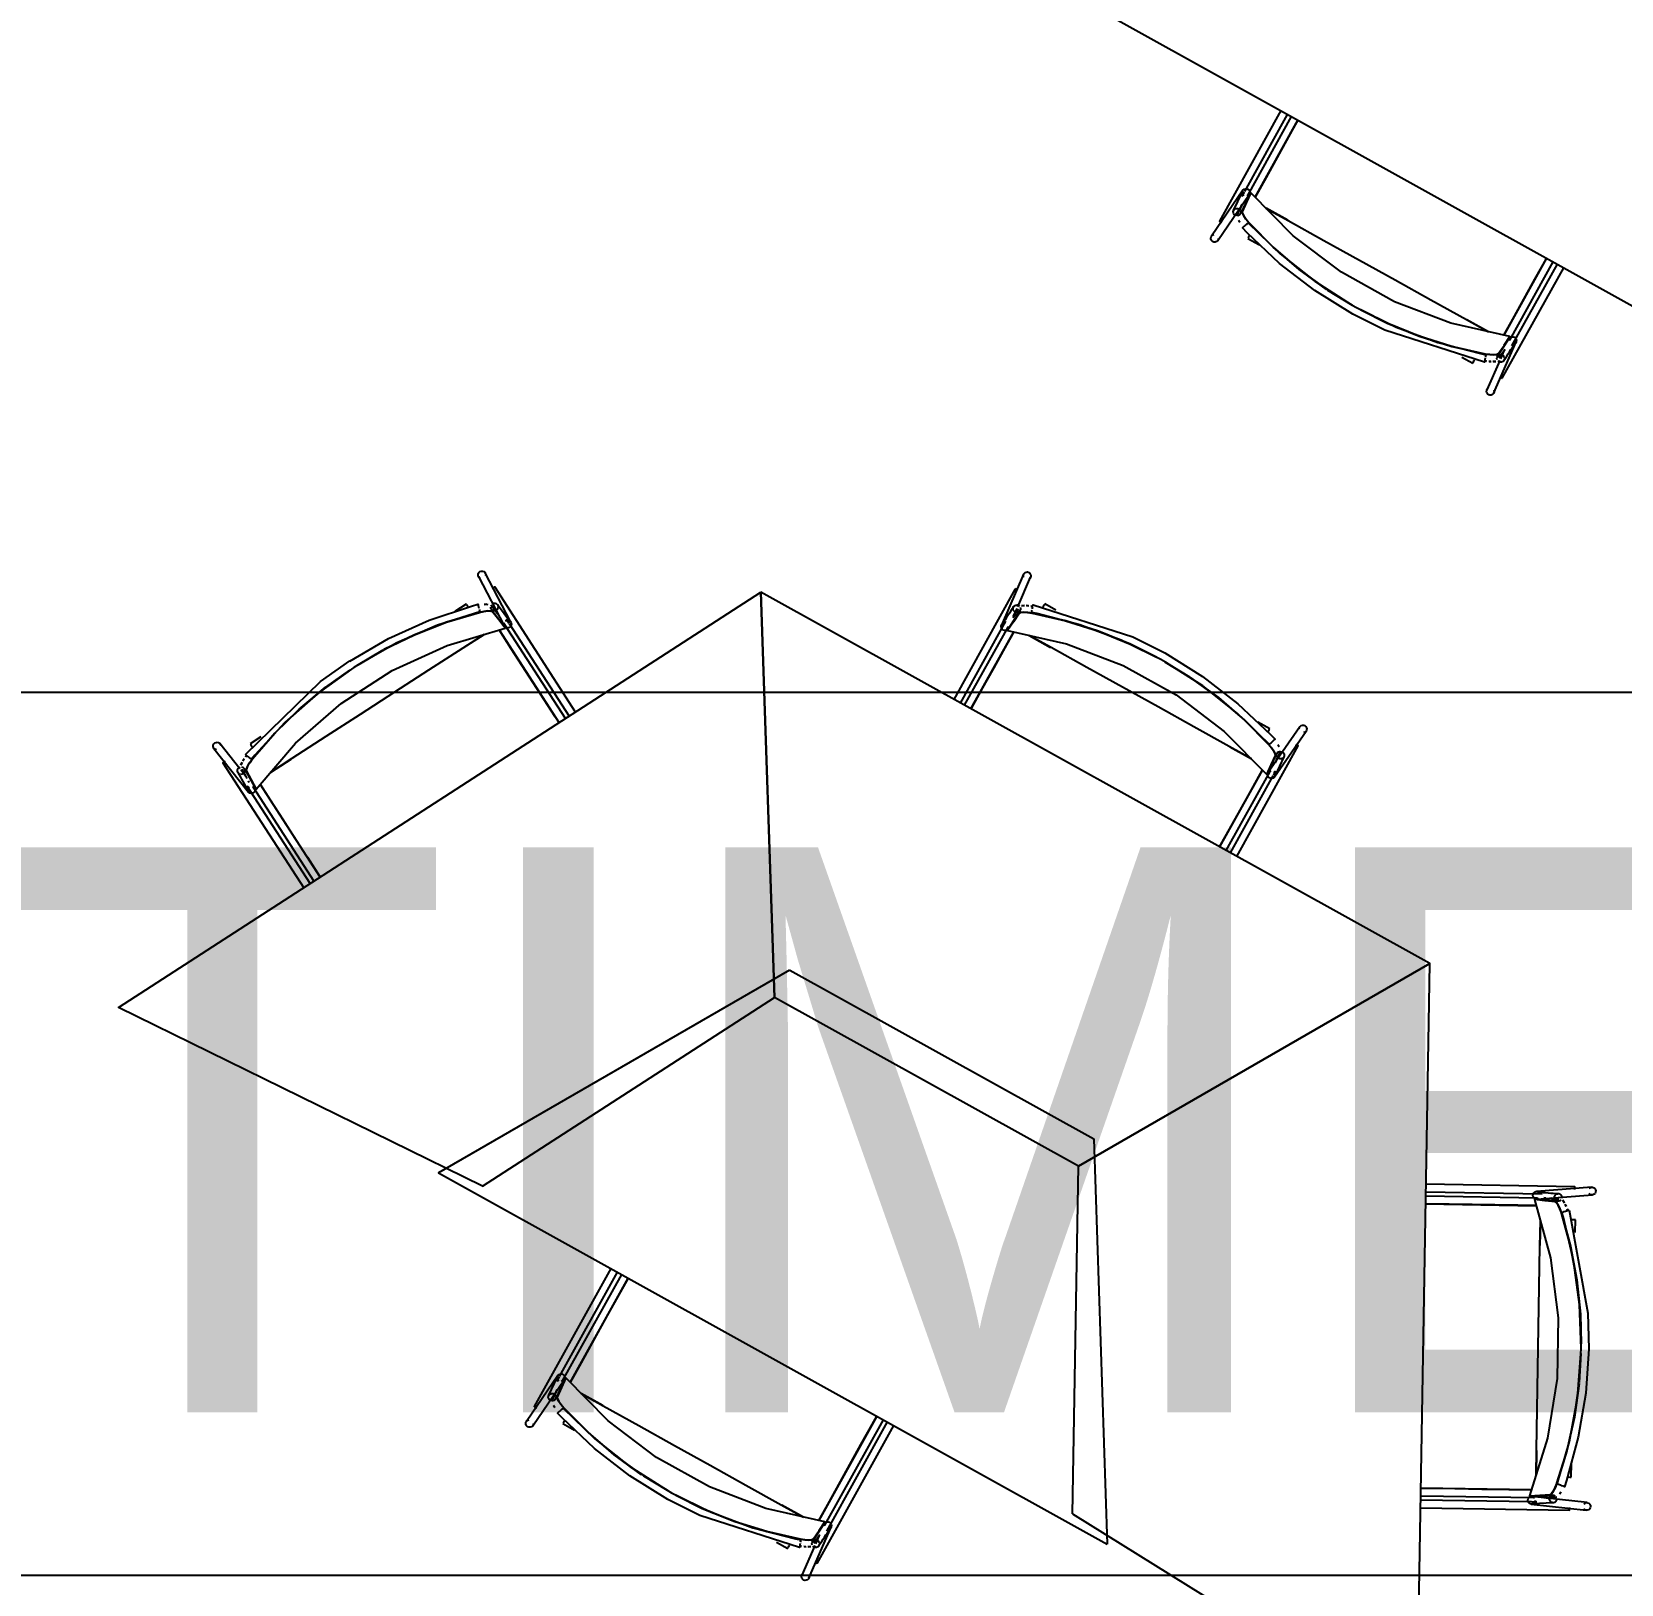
# Model space of a CAD drawing. Header units: metres. Extents: x 2.3 to 42.8, y 0.9 to 31.9.
# Drawn here: x 24.868 to 25.768, y 22.945 to 23.824 of the extents above; entities that cross this region are included whole.
import ezdxf

# ---------------------------------------------------------------- set-up
doc = ezdxf.new("R2010")
doc.units = ezdxf.units.M
for name, color, linetype in [('ARREDI', 9, 'Continuous'), ('PARETI_STRUTTURE', 7, 'Continuous'), ('PORTE_SCALE', 2, 'Continuous'), ('WAYFINDING_RIQUADRI', 7, 'Continuous'), ('WAYFINDING_TESTI', 7, 'Continuous')]:
    doc.layers.add(name, color=color, linetype=linetype)

msp = doc.modelspace()

# ---------------------------------------------------------------- linework, layer by layer
at = {"layer": 'ARREDI'}
for points in [[(25.66503, 23.95483), (25.4662, 23.84005), (25.84485, 23.6298)], [(25.58513, 23.77401), (25.58196, 23.7683), (25.57453, 23.75493), (25.56712, 23.74156), (25.56091, 23.7304)], [(25.70186, 23.64654), (25.70516, 23.65146), (25.67177, 23.65899), (25.63975, 23.67121), (25.60978, 23.68785), (25.58248, 23.70857), (25.55843, 23.73292), (25.556, 23.72753), (25.55359, 23.72213)], [(25.55466, 23.73126), (25.55409, 23.73176), (25.55373, 23.73241), (25.5536, 23.73315), (25.55376, 23.73389), (25.55398, 23.73432), (25.55399, 23.73433), (25.55413, 23.73452), (25.55472, 23.73498), (25.55542, 23.73522)], [(25.55543, 23.73522), (25.55618, 23.73521), (25.55687, 23.73493), (25.55744, 23.73443), (25.5578, 23.73378), (25.55793, 23.73304)], [(25.5564, 23.73124), (25.55843, 23.73292)], [(25.55843, 23.73292), (25.5564, 23.73124)], [(25.54958, 23.72019), (25.54901, 23.72067), (25.54864, 23.72131), (25.54853, 23.72204), (25.54853, 23.72211), (25.54867, 23.72276), (25.54872, 23.7229), (25.54904, 23.72338), (25.54963, 23.72384), (25.55033, 23.72408)], [(25.55033, 23.72407), (25.55108, 23.72406), (25.55179, 23.72378), (25.55236, 23.72331), (25.55272, 23.72266), (25.55285, 23.72193), (25.55271, 23.72122), (25.55265, 23.72109), (25.55233, 23.7206), (25.55175, 23.72014), (25.55104, 23.71991)], [(25.55062, 23.71964), (25.55303, 23.72506), (25.55362, 23.72637)], [(25.55736, 23.71599), (25.55572, 23.71795), (25.55443, 23.71981), (25.55368, 23.72128), (25.55357, 23.72215)], [(25.55359, 23.72213), (25.55371, 23.72125), (25.55447, 23.71975), (25.55579, 23.71787), (25.55736, 23.71599)], [(25.57936, 23.71732), (25.56716, 23.7241)], [(25.56716, 23.72408), (25.57969, 23.71712), (25.5998, 23.70595), (25.62, 23.69474), (25.6402, 23.68352), (25.66039, 23.67231), (25.6805, 23.66114), (25.69302, 23.65419)], [(25.54066, 23.71677), (25.54065, 23.71679), (25.54069, 23.71676), (25.54096, 23.71661), (25.5414, 23.71636)], [(25.5414, 23.71636), (25.54199, 23.71604)], [(25.55146, 23.71733), (25.5522, 23.71626)], [(25.55222, 23.71625), (25.55151, 23.71728)], [(25.55392, 23.71318), (25.55376, 23.71303), (25.55373, 23.71302), (25.55377, 23.71304), (25.55398, 23.71322), (25.55435, 23.71356), (25.55485, 23.714), (25.55541, 23.7145), (25.55595, 23.71499)], [(25.55595, 23.715), (25.55643, 23.71543), (25.55677, 23.71573), (25.55694, 23.71588)], [(25.60141, 23.67817), (25.58585, 23.68947), (25.57106, 23.70215), (25.55737, 23.71598)], [(25.55746, 23.71588), (25.57114, 23.70208), (25.5859, 23.68942), (25.60143, 23.67815)], [(25.53829, 23.70501), (25.53754, 23.70502), (25.53684, 23.7053), (25.53627, 23.7058), (25.53591, 23.70645), (25.53579, 23.70719), (25.53593, 23.70793), (25.53616, 23.70836), (25.53616, 23.70837), (25.53632, 23.70857), (25.5369, 23.70902), (25.53761, 23.70926)], [(25.54011, 23.70708), (25.53997, 23.70635), (25.53973, 23.70592), (25.53973, 23.7059), (25.53958, 23.70571), (25.539, 23.70525), (25.53829, 23.70501)], [(25.55784, 23.70899), (25.55748, 23.70834), (25.55716, 23.70777), (25.55693, 23.70734), (25.5568, 23.70712)], [(25.70171, 23.65223), (25.70677, 23.66134), (25.71304, 23.67265), (25.71932, 23.68394), (25.7256, 23.69526)], [(25.61588, 23.66932), (25.60193, 23.67783)], [(25.60196, 23.6778), (25.61588, 23.66933)], [(25.69135, 23.6416), (25.67236, 23.64591), (25.65377, 23.65175), (25.6357, 23.65908), (25.62078, 23.6666)], [(25.62079, 23.66659), (25.63567, 23.65911), (25.65369, 23.65177), (25.67225, 23.64594), (25.69121, 23.64162)], [(25.69303, 23.65419), (25.68084, 23.66097)], [(25.70515, 23.65145), (25.70485, 23.64919)], [(25.70498, 23.65058), (25.70552, 23.65109), (25.70621, 23.65137), (25.70696, 23.65141), (25.70769, 23.65119), (25.70828, 23.65075), (25.7087, 23.65012)], [(25.7087, 23.65012), (25.70886, 23.6494), (25.70878, 23.64865), (25.7087, 23.64843), (25.7087, 23.64841), (25.70845, 23.648), (25.7079, 23.64748), (25.70721, 23.64719), (25.70646, 23.64715)], [(25.69148, 23.64119), (25.69144, 23.64096), (25.69136, 23.6405), (25.69125, 23.63988)], [(25.69135, 23.6416), (25.69377, 23.64125), (25.69606, 23.64114), (25.69775, 23.64128), (25.69856, 23.64164), (25.70134, 23.64575)], [(25.69858, 23.64163), (25.6978, 23.64127), (25.69615, 23.64113), (25.69388, 23.64123), (25.69136, 23.64159)], [(25.69802, 23.6383), (25.69784, 23.63902), (25.69792, 23.63975), (25.69817, 23.64028), (25.69825, 23.64042), (25.69878, 23.64091), (25.69946, 23.64118), (25.70021, 23.64121), (25.70092, 23.64099), (25.70152, 23.64053), (25.70193, 23.63991)], [(25.70193, 23.6399), (25.70211, 23.63918), (25.70202, 23.63844), (25.70177, 23.63792), (25.70169, 23.63778), (25.7012, 23.63732), (25.70116, 23.63729), (25.70048, 23.63701), (25.69973, 23.63699), (25.69902, 23.63721), (25.69843, 23.63767)], [(25.70225, 23.64408), (25.70133, 23.64271), (25.69891, 23.63915)], [(25.68411, 23.63642), (25.68424, 23.63666), (25.68448, 23.63708), (25.6848, 23.63766), (25.68516, 23.6383)], [(25.6908, 23.63726), (25.69075, 23.63698), (25.69074, 23.63694), (25.69074, 23.63695)], [(25.69088, 23.63775), (25.69195, 23.6376)], [(25.69112, 23.63915), (25.691, 23.63841), (25.69089, 23.63776)], [(25.69196, 23.63761), (25.69089, 23.63776)], [(25.69439, 23.63737), (25.69324, 23.63742)], [(25.69334, 23.63741), (25.69462, 23.63735)], [(25.69721, 23.63745), (25.69553, 23.63731)], [(25.6956, 23.6373), (25.69724, 23.63744)], [(25.69212, 23.6196), (25.69195, 23.62032), (25.69203, 23.62107), (25.69212, 23.62129), (25.69212, 23.62131), (25.69237, 23.62172), (25.69291, 23.62224)], [(25.69952, 23.62857), (25.7001, 23.62825)], [(25.7001, 23.62825), (25.70055, 23.628), (25.70081, 23.62786)], [(25.70086, 23.62783), (25.70085, 23.62784)], [(25.69609, 23.62127), (25.69625, 23.62055), (25.69617, 23.6198), (25.69609, 23.61958), (25.69609, 23.61956), (25.69584, 23.61915), (25.6953, 23.61863), (25.6946, 23.61834), (25.69385, 23.6183), (25.69313, 23.61852), (25.69253, 23.61898), (25.69211, 23.6196)], [(25.12206, 23.51471), (25.12148, 23.51518), (25.1212, 23.5156), (25.12111, 23.51582), (25.12097, 23.51656), (25.12109, 23.51729)], [(25.12109, 23.51729), (25.12145, 23.51794), (25.12204, 23.51843), (25.12273, 23.51869), (25.12349, 23.51871), (25.12419, 23.51847), (25.12477, 23.518), (25.12505, 23.51758), (25.12515, 23.51736), (25.12529, 23.51662), (25.12516, 23.51589)], [(25.42985, 23.51519), (25.42968, 23.51591), (25.42977, 23.51666), (25.42985, 23.51688), (25.42985, 23.5169), (25.4301, 23.51731), (25.43064, 23.51783), (25.43134, 23.51812), (25.43209, 23.51816), (25.43281, 23.51794), (25.4334, 23.51748), (25.43382, 23.51686)], [(25.43382, 23.51686), (25.43399, 23.51614), (25.4339, 23.51539), (25.43382, 23.51517), (25.43382, 23.51515), (25.43357, 23.51474), (25.43303, 23.51422)], [(25.12346, 23.17031), (24.91738, 23.27149), (25.28109, 23.50665)], [(25.12964, 23.5092), (25.12909, 23.50884)], [(25.13032, 23.50964), (25.13007, 23.50947), (25.12964, 23.50919)], [(25.13035, 23.50966), (25.13037, 23.50967)], [(25.46091, 23.18163), (25.65974, 23.29641), (25.28109, 23.50666)], [(25.42508, 23.50863), (25.42509, 23.50862)], [(25.42583, 23.50821), (25.42539, 23.50846), (25.42512, 23.5086)], [(25.42642, 23.50789), (25.42583, 23.50821)], [(25.1154, 23.49816), (25.115, 23.49879), (25.11464, 23.49933), (25.11437, 23.49975), (25.11423, 23.49997)], [(25.12094, 23.49965), (25.12089, 23.49987), (25.12089, 23.4999), (25.12089, 23.49986), (25.12096, 23.49958), (25.12108, 23.49909), (25.12124, 23.49844), (25.12142, 23.49772)], [(25.12159, 23.497), (25.12174, 23.49639), (25.12185, 23.49593), (25.1219, 23.49571)], [(25.129, 23.49574), (25.12816, 23.49604), (25.12647, 23.49607), (25.12419, 23.49579), (25.1218, 23.49529)], [(25.12181, 23.4953), (25.12431, 23.49582), (25.12656, 23.49609), (25.12821, 23.49605), (25.12901, 23.49574)], [(25.12445, 23.4997), (25.12569, 23.49986), (25.12656, 23.49984)], [(25.12576, 23.49986), (25.12445, 23.49971)], [(25.13224, 23.49769), (25.13188, 23.49704), (25.13131, 23.49654), (25.13062, 23.49627), (25.12987, 23.49625), (25.12917, 23.49647), (25.12916, 23.49648), (25.1286, 23.49693), (25.1285, 23.49705), (25.12823, 23.49756), (25.1281, 23.49829)], [(25.1282, 23.49952), (25.13184, 23.49485), (25.13272, 23.49371)], [(25.12913, 23.50014), (25.12917, 23.50019), (25.12986, 23.50045), (25.1306, 23.50048), (25.13129, 23.50024), (25.13135, 23.50021), (25.13186, 23.49978), (25.13196, 23.49967), (25.13224, 23.49916), (25.13236, 23.49842), (25.13224, 23.49769)], [(25.42369, 23.49237), (25.4246, 23.49375), (25.42702, 23.4973)], [(25.42401, 23.49656), (25.42383, 23.49728), (25.42391, 23.49802), (25.42416, 23.49854), (25.42424, 23.49868), (25.42473, 23.49914), (25.42477, 23.49917), (25.42545, 23.49945), (25.4262, 23.49947), (25.42691, 23.49925), (25.42751, 23.49879)], [(25.42792, 23.49816), (25.4281, 23.49744), (25.42802, 23.4967), (25.42777, 23.49618), (25.42768, 23.49604), (25.42716, 23.49555), (25.42648, 23.49527), (25.42573, 23.49525), (25.42502, 23.49547), (25.42442, 23.49593), (25.424, 23.49655)], [(25.43033, 23.49916), (25.42869, 23.49902)], [(25.42872, 23.49901), (25.4304, 23.49915)], [(25.43259, 23.49905), (25.43132, 23.49911)], [(25.43155, 23.49909), (25.4327, 23.49904)], [(25.43505, 23.4987), (25.43398, 23.49886)], [(25.43398, 23.49885), (25.43505, 23.4987)], [(25.43445, 23.49527), (25.4345, 23.4955), (25.43458, 23.49595), (25.43469, 23.49658)], [(25.43481, 23.49731), (25.43494, 23.49805), (25.43505, 23.4987)], [(25.43514, 23.4992), (25.43518, 23.49948), (25.43519, 23.49952), (25.43519, 23.4995)], [(25.44182, 23.50004), (25.4417, 23.4998), (25.44146, 23.49938), (25.44114, 23.4988), (25.44078, 23.49816)], [(24.99311, 23.41208), (24.99167, 23.41011), (24.99049, 23.40813), (24.98981, 23.40658), (24.98975, 23.4057), (24.99253, 23.40047), (24.99531, 23.39526), (25.01767, 23.42118), (25.04352, 23.44368), (25.07231, 23.46229), (25.10343, 23.47662), (25.13624, 23.48638), (25.13263, 23.49106), (25.129, 23.49573)], [(25.12166, 23.49526), (25.10305, 23.48967), (25.08493, 23.48261), (25.06768, 23.47422)], [(25.0677, 23.47423), (25.08499, 23.48263), (25.10314, 23.48971), (25.12181, 23.4953)], [(25.12913, 23.49534), (25.12961, 23.49566)], [(25.13563, 23.48934), (25.13624, 23.48638)], [(25.13624, 23.48638), (25.13563, 23.48934)], [(25.13968, 23.48795), (25.1393, 23.48729), (25.13874, 23.48681), (25.13804, 23.48654), (25.13729, 23.48653), (25.13658, 23.48677), (25.136, 23.48724)], [(25.13655, 23.49049), (25.13726, 23.49076), (25.13801, 23.49077), (25.13871, 23.49053), (25.13928, 23.49006), (25.13956, 23.48964), (25.13967, 23.48942), (25.1398, 23.48869), (25.13969, 23.48795)], [(25.41724, 23.48634), (25.41707, 23.48706), (25.41716, 23.48781), (25.41724, 23.48803), (25.41724, 23.48805), (25.41749, 23.48846), (25.41803, 23.48898), (25.41873, 23.48927), (25.41948, 23.48931)], [(25.43459, 23.49486), (25.43217, 23.49521), (25.42988, 23.49532), (25.42818, 23.49518), (25.42738, 23.49482), (25.42407, 23.48991), (25.42078, 23.48501), (25.45417, 23.47747), (25.48618, 23.46525), (25.51616, 23.44861), (25.54346, 23.42789), (25.5675, 23.40354), (25.56993, 23.40893), (25.57235, 23.41433)], [(25.42078, 23.485), (25.42109, 23.48727)], [(25.42736, 23.49482), (25.42814, 23.49519), (25.42979, 23.49532), (25.43205, 23.49523), (25.43458, 23.49487)], [(25.43459, 23.49486), (25.45357, 23.49054), (25.47217, 23.48471), (25.49024, 23.47738), (25.50516, 23.46986)], [(25.50514, 23.46987), (25.49027, 23.47735), (25.47224, 23.48469), (25.45369, 23.49052), (25.43473, 23.49484)], [(25.12433, 23.48284), (25.11228, 23.47506), (25.09296, 23.46256), (25.07358, 23.45003), (25.05417, 23.43748), (25.03478, 23.42494), (25.01546, 23.41245), (25.00344, 23.40467)], [(25.11262, 23.47525), (25.12434, 23.48285)], [(25.16684, 23.43279), (25.16466, 23.43615), (25.15639, 23.44897), (25.14808, 23.46182), (25.13979, 23.47465), (25.13284, 23.48537)], [(25.42423, 23.48423), (25.41917, 23.47512), (25.41289, 23.46381), (25.40661, 23.45252), (25.40034, 23.4412)], [(25.42096, 23.48588), (25.42042, 23.48537), (25.41972, 23.48509), (25.41897, 23.48505), (25.41825, 23.48527), (25.41765, 23.48571), (25.41724, 23.48634)], [(25.4329, 23.48227), (25.4451, 23.47549)], [(25.55877, 23.41238), (25.54625, 23.41934), (25.52613, 23.43051), (25.50594, 23.44172), (25.48573, 23.45294), (25.46555, 23.46415), (25.44544, 23.47531), (25.43291, 23.48227)], [(25.05308, 23.46562), (25.06715, 23.47394)], [(25.06712, 23.47391), (25.05309, 23.46562)], [(25.03473, 23.45295), (25.04838, 23.46257)], [(25.04837, 23.46257), (25.03476, 23.45297)], [(25.51005, 23.46714), (25.52401, 23.45863)], [(25.52398, 23.45866), (25.51006, 23.46714)], [(24.99311, 23.41208), (25.00586, 23.4268), (25.01976, 23.44045), (25.03465, 23.45288)], [(25.03466, 23.45289), (25.01981, 23.44051), (25.00592, 23.42689), (24.9932, 23.41219)], [(25.56848, 23.42058), (25.5548, 23.43438), (25.54003, 23.44704), (25.5245, 23.45831)], [(25.52453, 23.45829), (25.54008, 23.44699), (25.55488, 23.43431), (25.56857, 23.42047)], [(25.56809, 23.42747), (25.56845, 23.42812), (25.56877, 23.42869), (25.56901, 23.42912), (25.56914, 23.42934)], [(25.58583, 23.42938), (25.58597, 23.43011), (25.5862, 23.43054), (25.5862, 23.43056), (25.58636, 23.43075), (25.58694, 23.43121), (25.58765, 23.43144)], [(25.58765, 23.43145), (25.5884, 23.43143), (25.58909, 23.43116), (25.58966, 23.43066), (25.59002, 23.43), (25.59015, 23.42927), (25.59001, 23.42853), (25.58977, 23.4281), (25.58977, 23.42809), (25.58962, 23.42789), (25.58904, 23.42743), (25.58833, 23.4272)], [(24.97294, 23.41746), (24.97222, 23.41766), (24.97161, 23.41807), (24.97144, 23.41825), (24.97144, 23.41827), (24.97118, 23.41868), (24.97099, 23.41941), (24.97105, 23.42016), (24.97137, 23.42082), (24.97192, 23.42136), (24.9726, 23.42168), (24.97333, 23.42175)], [(24.97334, 23.42175), (24.97406, 23.42156), (24.97467, 23.42114), (24.97484, 23.42096), (24.97484, 23.42095), (24.9751, 23.42053), (24.9753, 23.41981)], [(24.98928, 23.4148), (24.9893, 23.41479)], [(24.99195, 23.4209), (24.99209, 23.42067), (24.99235, 23.42027), (24.99271, 23.41971), (24.99311, 23.41909)], [(25.54657, 23.41914), (25.55878, 23.41236)], [(25.57235, 23.41433), (25.57223, 23.4152), (25.57146, 23.4167), (25.57014, 23.41859), (25.56857, 23.42047)], [(25.56858, 23.42047), (25.57022, 23.41851), (25.57151, 23.41665), (25.57226, 23.41517), (25.57237, 23.41431)], [(25.56998, 23.42146), (25.56951, 23.42103), (25.56916, 23.42073), (25.569, 23.42058)], [(25.57201, 23.42328), (25.57218, 23.42343), (25.57221, 23.42344), (25.57217, 23.42341), (25.57196, 23.42323), (25.57158, 23.4229), (25.57108, 23.42246), (25.57053, 23.42196), (25.56999, 23.42147)], [(25.57531, 23.41681), (25.57291, 23.4114), (25.57231, 23.41009)], [(25.5756, 23.41239), (25.57485, 23.4124), (25.57414, 23.41268), (25.57357, 23.41315), (25.57321, 23.4138), (25.57309, 23.41453), (25.57323, 23.41523), (25.57328, 23.41537), (25.5736, 23.41586), (25.57419, 23.41632), (25.57489, 23.41655)], [(25.57371, 23.42021), (25.57442, 23.41918)], [(25.57447, 23.41913), (25.57374, 23.4202)], [(25.57635, 23.41627), (25.57692, 23.41579), (25.5773, 23.41515), (25.57741, 23.41442), (25.57741, 23.41435), (25.57727, 23.4137), (25.57721, 23.41356), (25.57689, 23.41308), (25.57631, 23.41262), (25.5756, 23.41238)], [(25.58453, 23.4201), (25.58395, 23.42042)], [(25.58527, 23.41969), (25.58529, 23.41967), (25.58524, 23.4197), (25.58498, 23.41985), (25.58454, 23.4201)], [(24.97721, 23.41063), (24.97678, 23.41036), (24.97653, 23.41019), (24.97649, 23.41016), (24.9765, 23.41018)], [(24.97777, 23.411), (24.97721, 23.41064)], [(24.98663, 23.40354), (24.98591, 23.40372), (24.9853, 23.40414), (24.98494, 23.40461), (24.98487, 23.40475), (24.98469, 23.40539), (24.98469, 23.40546), (24.98476, 23.40618), (24.98509, 23.40685), (24.98562, 23.40736), (24.98631, 23.40768)], [(24.98706, 23.40775), (24.98778, 23.40757), (24.98839, 23.40715), (24.98875, 23.40668), (24.98882, 23.40654), (24.989, 23.40585), (24.989, 23.40583), (24.98893, 23.40511), (24.9886, 23.40444), (24.98807, 23.40393), (24.98738, 23.40361), (24.98663, 23.40354)], [(24.98732, 23.41035), (24.98666, 23.40883)], [(24.98669, 23.40886), (24.98736, 23.4104)], [(24.99017, 23.40129), (24.9894, 23.40275), (24.98738, 23.40655)], [(24.98848, 23.41229), (24.98782, 23.41119)], [(24.98783, 23.41119), (24.98854, 23.41237)], [(24.98994, 23.4143), (24.9893, 23.41344)], [(24.9893, 23.41342), (24.98994, 23.41429)], [(24.99163, 23.41298), (24.99105, 23.41343), (24.99047, 23.41389), (24.98994, 23.4143), (24.98954, 23.4146), (24.98931, 23.41478)], [(24.98974, 23.40568), (24.9898, 23.40654), (24.99043, 23.40807), (24.9916, 23.41), (24.9931, 23.41207)], [(24.99268, 23.41216), (24.9925, 23.41229), (24.99214, 23.41259), (24.99163, 23.41297)], [(25.00343, 23.40466), (25.01515, 23.41223)], [(25.5408, 23.36245), (25.54397, 23.36816), (25.5514, 23.38153), (25.55882, 23.39489), (25.56503, 23.40606)], [(24.99137, 23.39904), (24.99091, 23.39989)], [(24.99762, 23.39793), (25.00328, 23.38918), (25.0103, 23.37832), (25.01731, 23.36747), (25.02434, 23.35661), (25.03137, 23.34575)], [(25.56983, 23.40547), (25.56751, 23.40354)], [(25.56751, 23.40354), (25.56983, 23.40547)], [(25.57051, 23.40124), (25.56976, 23.40125), (25.56906, 23.40153), (25.56849, 23.40203), (25.56813, 23.40268), (25.56801, 23.40342)], [(25.57128, 23.4052), (25.57185, 23.4047), (25.57221, 23.40405), (25.57233, 23.40331), (25.57218, 23.40257), (25.57196, 23.40214), (25.57194, 23.40213), (25.5718, 23.40193), (25.57122, 23.40148), (25.57051, 23.40124)], [(24.99247, 23.39276), (24.99174, 23.39295), (24.99113, 23.39337), (24.99097, 23.39355), (24.99097, 23.39356), (24.9907, 23.39398), (24.99051, 23.3947), (24.99058, 23.39545), (24.9909, 23.39613), (24.99144, 23.39666)], [(24.99462, 23.39582), (24.99482, 23.3951), (24.99475, 23.39437), (24.99443, 23.39369), (24.9939, 23.39314), (24.99322, 23.39282), (24.99247, 23.39275)], [(24.99531, 23.39526), (24.99346, 23.39661)], [(25.29738, 23.29269), (25.09855, 23.17791), (25.4772, 22.96766)], [(25.65974, 23.29641), (25.4609, 23.18163), (25.28879, 23.2772)], [(25.29739, 23.29269), (25.4695, 23.19712)], [(25.45757, 22.98479), (25.65242, 22.86336), (25.65974, 23.29642)], [(25.12347, 23.17031), (25.28879, 23.27719)], [(25.4695, 23.19712), (25.47721, 22.96767)], [(25.45758, 22.98479), (25.46091, 23.18164)], [(25.71996, 23.163), (25.71926, 23.16323), (25.71867, 23.16371), (25.7183, 23.16436), (25.71815, 23.16509), (25.71826, 23.16583), (25.71862, 23.1665)], [(25.71862, 23.1665), (25.71917, 23.167), (25.71987, 23.16726), (25.72012, 23.1673), (25.72062, 23.16727), (25.72133, 23.16704), (25.7219, 23.16656), (25.72229, 23.16591)], [(25.71911, 23.16274), (25.72126, 23.16353)], [(25.72445, 23.1639), (25.72541, 23.16381)], [(25.72732, 23.16361), (25.72862, 23.16347), (25.7329, 23.16303)], [(25.73408, 23.16264), (25.73352, 23.16214), (25.73283, 23.16186), (25.73225, 23.16183), (25.73209, 23.16184), (25.73143, 23.16208), (25.73141, 23.16208), (25.73084, 23.16255), (25.73048, 23.16319), (25.73034, 23.16393), (25.73047, 23.16468), (25.73082, 23.16533)], [(25.73082, 23.16533), (25.73138, 23.16583), (25.73207, 23.16611), (25.73265, 23.16614), (25.73281, 23.16612), (25.73343, 23.16591), (25.73349, 23.16589), (25.73406, 23.16541), (25.73442, 23.16478), (25.73456, 23.16404), (25.73443, 23.16329)], [(25.74195, 23.16854), (25.74197, 23.16921)], [(25.74196, 23.16921), (25.74198, 23.16972), (25.74198, 23.17001), (25.74198, 23.17007), (25.74198, 23.17006)], [(25.75001, 23.16895), (25.75057, 23.16943), (25.75126, 23.16971), (25.75151, 23.16975), (25.75201, 23.16972), (25.75272, 23.16949), (25.75329, 23.16901), (25.75368, 23.16836), (25.75383, 23.16763), (25.7537, 23.16689), (25.75336, 23.16622)], [(25.75335, 23.16623), (25.7528, 23.16574), (25.7521, 23.16546), (25.75185, 23.16542), (25.75135, 23.16545), (25.75064, 23.16569), (25.75008, 23.16616)], [(25.72004, 23.15934), (25.70961, 23.15952), (25.6967, 23.15973), (25.68378, 23.15995), (25.67084, 23.16017), (25.6579, 23.16038)], [(25.7343, 23.1552), (25.73347, 23.15749), (25.73249, 23.15957), (25.73158, 23.16099), (25.73088, 23.16153), (25.72499, 23.16214), (25.7191, 23.16274), (25.72817, 23.12974), (25.73245, 23.09574), (25.73188, 23.06146), (25.72645, 23.02762), (25.71627, 22.99494), (25.72217, 22.99534), (25.72808, 22.99574)], [(25.73087, 23.16156), (25.73156, 23.16103), (25.73247, 23.15966), (25.73342, 23.1576), (25.7343, 23.1552)], [(25.7343, 23.1552), (25.73943, 23.13642), (25.74303, 23.11726), (25.74505, 23.09787), (25.74546, 23.08117)], [(25.74545, 23.08118), (25.74506, 23.09783), (25.74304, 23.11719), (25.73945, 23.13631), (25.73435, 23.15506)], [(25.7346, 23.15551), (25.73483, 23.15558), (25.73527, 23.15573), (25.73587, 23.15593)], [(25.73609, 23.16097), (25.73519, 23.16236)], [(25.7352, 23.16233), (25.73612, 23.16091)], [(25.73587, 23.15592), (25.73657, 23.15616), (25.73727, 23.15638), (25.73791, 23.15659), (25.73839, 23.15676), (25.73865, 23.15684)], [(25.73706, 23.15893), (25.73652, 23.16008)], [(25.7366, 23.15987), (25.73709, 23.15883)], [(25.73754, 23.15761), (25.73791, 23.1566)], [(25.73791, 23.1566), (25.73754, 23.15761)], [(25.71997, 23.00681), (25.7202, 23.02114), (25.72059, 23.04414), (25.721, 23.06723), (25.72138, 23.09034), (25.72177, 23.11342), (25.72216, 23.13644), (25.7224, 23.15075)], [(25.7224, 23.15076), (25.72215, 23.13682)], [(25.74227, 23.15125), (25.74201, 23.15125), (25.74152, 23.15126), (25.74087, 23.15128), (25.74012, 23.15129)], [(25.74228, 23.15125), (25.74231, 23.15125)], [(25.20589, 23.11831), (25.20153, 23.11045), (25.19413, 23.09712), (25.1867, 23.08375), (25.17928, 23.07038), (25.17307, 23.05922)], [(25.74442, 23.05929), (25.74535, 23.07555)], [(25.74536, 23.07557), (25.74443, 23.05925)], [(25.16682, 23.06007), (25.16625, 23.06057), (25.16589, 23.06123), (25.16576, 23.06196), (25.16591, 23.0627), (25.16614, 23.06313), (25.16615, 23.06314), (25.16629, 23.06334), (25.16687, 23.0638), (25.16758, 23.06403)], [(25.16759, 23.06404), (25.16834, 23.06402), (25.16903, 23.06374), (25.1696, 23.06324), (25.16996, 23.06259), (25.17009, 23.06185)], [(25.16278, 23.04846), (25.16519, 23.05387), (25.16578, 23.05518)], [(25.30351, 22.97041), (25.30592, 22.97007), (25.30821, 22.96996), (25.30991, 22.9701), (25.31071, 22.97046), (25.31402, 22.97536), (25.31731, 22.98026), (25.28392, 22.9878), (25.25191, 23.00003), (25.22194, 23.01666), (25.19463, 23.03739), (25.17059, 23.06173), (25.16816, 23.05635), (25.16574, 23.05094)], [(25.16827, 23.0598), (25.17059, 23.06173)], [(25.17059, 23.06173), (25.16827, 23.0598)], [(25.74436, 23.05863), (25.74171, 23.03959), (25.73747, 23.02056), (25.73171, 23.00196)], [(25.73176, 23.0021), (25.7375, 23.02067), (25.74172, 23.03966), (25.74436, 23.05866)], [(25.16174, 23.049), (25.16117, 23.04949), (25.1608, 23.05013), (25.16067, 23.05085), (25.16069, 23.05092), (25.16083, 23.05157), (25.16088, 23.05171), (25.1612, 23.0522), (25.16178, 23.05265), (25.16249, 23.05289)], [(25.16249, 23.05289), (25.16324, 23.05287), (25.16395, 23.05259), (25.16452, 23.05212), (25.16488, 23.05147), (25.16501, 23.05075), (25.16487, 23.05004), (25.16481, 23.0499), (25.16449, 23.04941), (25.16391, 23.04895), (25.1632, 23.04872)], [(25.16362, 23.04615), (25.16437, 23.04508)], [(25.16438, 23.04507), (25.16367, 23.0461)], [(25.16952, 23.04481), (25.16788, 23.04676), (25.16659, 23.04863), (25.16584, 23.0501), (25.16572, 23.05096)], [(25.16574, 23.05094), (25.16587, 23.05007), (25.16663, 23.04857), (25.16795, 23.04668), (25.16952, 23.04481)], [(25.19152, 23.04613), (25.17931, 23.05291)], [(25.17932, 23.05289), (25.19185, 23.04593), (25.21196, 23.03476), (25.23215, 23.02356), (25.25236, 23.01233), (25.27254, 23.00113), (25.29265, 22.98996), (25.30518, 22.983)], [(25.15045, 23.03382), (25.1497, 23.03384), (25.149, 23.03412), (25.14843, 23.03462), (25.14807, 23.03527), (25.14795, 23.03601), (25.14808, 23.03674), (25.14832, 23.03717), (25.14832, 23.03719), (25.14847, 23.03738), (25.14906, 23.03784), (25.14976, 23.03807)], [(25.15282, 23.04559), (25.15281, 23.0456), (25.15286, 23.04557), (25.15311, 23.04542), (25.15356, 23.04517)], [(25.15356, 23.04518), (25.15415, 23.04486)], [(25.16608, 23.042), (25.16591, 23.04184), (25.16589, 23.04183), (25.16593, 23.04186), (25.16614, 23.04204), (25.16651, 23.04237), (25.16701, 23.04282), (25.16757, 23.04332), (25.16811, 23.0438)], [(25.16811, 23.04381), (25.16859, 23.04424), (25.16893, 23.04454), (25.1691, 23.0447)], [(25.17, 23.0378), (25.16964, 23.03715), (25.16932, 23.03658), (25.16908, 23.03615), (25.16896, 23.03593)], [(25.21356, 23.00698), (25.19801, 23.01828), (25.18322, 23.03096), (25.16952, 23.0448)], [(25.16962, 23.0447), (25.1833, 23.03089), (25.19806, 23.01824), (25.21359, 23.00696)], [(25.31387, 22.98105), (25.31892, 22.99016), (25.3252, 23.00146), (25.33147, 23.01275), (25.33776, 23.02407), (25.34404, 23.03538), (25.34667, 23.04014)], [(25.15226, 23.0359), (25.15213, 23.03516), (25.15189, 23.03473), (25.15189, 23.03472), (25.15174, 23.03452), (25.15115, 23.03406), (25.15045, 23.03383)], [(25.72019, 23.02076), (25.71997, 23.0068)], [(25.22804, 22.99813), (25.21458, 23.00634)], [(25.21458, 23.00633), (25.22803, 22.99814)], [(25.73171, 23.00196), (25.73076, 22.99959), (25.72971, 22.99757), (25.72877, 22.99623), (25.72806, 22.99573)], [(25.72807, 22.99575), (25.7288, 22.99626), (25.72975, 22.99765), (25.7308, 22.9997), (25.73171, 23.00197)], [(25.73326, 23.00119), (25.73266, 23.00142), (25.73223, 23.00157), (25.73201, 23.00165)], [(25.73581, 23.00025), (25.73603, 23.00017), (25.73605, 23.00017), (25.736, 23.00018), (25.73574, 23.00028), (25.73527, 23.00045), (25.73464, 23.00068), (25.73395, 23.00095), (25.73325, 23.0012)], [(25.73766, 23.00568), (25.7384, 23.00567), (25.73905, 23.00566), (25.73955, 23.00566), (25.73982, 23.00564)], [(25.30351, 22.97041), (25.28452, 22.97473), (25.26592, 22.98056), (25.24785, 22.9879), (25.23294, 22.99541)], [(25.23295, 22.99541), (25.24782, 22.98792), (25.26585, 22.98059), (25.28441, 22.97475), (25.30337, 22.97043)], [(25.65472, 22.99938), (25.65873, 22.99931), (25.67398, 22.99906), (25.68927, 22.9988), (25.70455, 22.99853), (25.71733, 22.99833)], [(25.71566, 22.99121), (25.71532, 22.99188), (25.71523, 22.99263), (25.71541, 22.99336), (25.71581, 22.99399), (25.71641, 22.99445)], [(25.71951, 22.9924), (25.71935, 22.99166), (25.71893, 22.99104), (25.71833, 22.99058), (25.71762, 22.99037), (25.71714, 22.99036), (25.71712, 22.99036), (25.71689, 22.9904), (25.71619, 22.9907), (25.71565, 22.99122)], [(25.71627, 22.99494), (25.71907, 22.9938)], [(25.71907, 22.9938), (25.71628, 22.99494)], [(25.73166, 22.9943), (25.72576, 22.99389), (25.72431, 22.99379)], [(25.72789, 22.99196), (25.72756, 22.99263), (25.72746, 22.99338), (25.72761, 22.99412), (25.728, 22.99474), (25.72859, 22.99519), (25.7286, 22.9952), (25.72928, 22.99541), (25.72943, 22.99542), (25.73002, 22.99537), (25.7307, 22.99506)], [(25.72764, 22.99384), (25.72764, 22.99387)], [(25.73167, 22.99313), (25.73152, 22.99239), (25.73112, 22.99177), (25.73055, 22.99132), (25.73049, 22.9913), (25.72984, 22.9911), (25.72969, 22.9911), (25.7291, 22.99114), (25.72842, 22.99145), (25.72789, 22.99196)], [(25.73331, 22.99613), (25.7339, 22.9973)], [(25.7339, 22.99731), (25.73333, 22.9962)], [(25.30519, 22.983), (25.293, 22.98978)], [(25.73888, 22.98686), (25.73888, 22.98685), (25.73888, 22.98691), (25.73888, 22.9872), (25.7389, 22.98771)], [(25.73889, 22.98771), (25.73891, 22.98838)], [(25.75038, 22.9903), (25.75071, 22.98964), (25.75081, 22.98889), (25.75063, 22.98815), (25.75023, 22.98753), (25.74963, 22.98707), (25.74892, 22.98686), (25.74842, 22.98685), (25.74817, 22.98689), (25.74749, 22.98719), (25.74695, 22.98771)], [(25.7471, 22.99048), (25.7477, 22.99093), (25.74841, 22.99115), (25.74891, 22.99115), (25.74916, 22.99111), (25.74984, 22.99082), (25.75038, 22.9903)], [(25.31731, 22.98027), (25.317, 22.978)], [(25.31714, 22.97939), (25.31768, 22.97991), (25.31837, 22.98019), (25.31912, 22.98023), (25.31984, 22.98), (25.32044, 22.97956), (25.32086, 22.97894)], [(25.32085, 22.97893), (25.32102, 22.97821), (25.32094, 22.97746), (25.32085, 22.97724), (25.32085, 22.97723), (25.3206, 22.97681), (25.32006, 22.9763), (25.31937, 22.976), (25.31862, 22.97596)], [(25.29627, 22.96524), (25.2964, 22.96547), (25.29663, 22.96589), (25.29695, 22.96647), (25.29731, 22.96711)], [(25.30295, 22.96607), (25.30291, 22.9658), (25.3029, 22.96576), (25.3029, 22.96578)], [(25.30304, 22.96657), (25.30411, 22.96642)], [(25.30328, 22.96796), (25.30316, 22.96723), (25.30305, 22.96657)], [(25.30412, 22.96642), (25.30305, 22.96657)], [(25.30364, 22.97), (25.3036, 22.96978), (25.30351, 22.96932), (25.3034, 22.96869)], [(25.31074, 22.97045), (25.30996, 22.97009), (25.3083, 22.96995), (25.30604, 22.97005), (25.30351, 22.97041)], [(25.30655, 22.96618), (25.30539, 22.96624)], [(25.3055, 22.96622), (25.30678, 22.96617)], [(25.30937, 22.96626), (25.30769, 22.96612)], [(25.30776, 22.96611), (25.3094, 22.96625)], [(25.31017, 22.96711), (25.30999, 22.96783), (25.31008, 22.96857), (25.31033, 22.96909), (25.31041, 22.96923), (25.31094, 22.96972), (25.31162, 22.97), (25.31237, 22.97003), (25.31308, 22.9698), (25.31367, 22.96934), (25.31409, 22.96872)], [(25.31409, 22.96871), (25.31427, 22.96799), (25.31418, 22.96726), (25.31393, 22.96673), (25.31385, 22.96659), (25.31336, 22.96613), (25.31332, 22.9661), (25.31264, 22.96583), (25.31189, 22.9658), (25.31118, 22.96602), (25.31059, 22.96648)], [(25.31441, 22.9729), (25.31349, 22.97152), (25.31107, 22.96797)], [(25.31168, 22.95738), (25.31226, 22.95706)], [(25.31226, 22.95706), (25.31271, 22.95681), (25.31297, 22.95667)], [(25.31302, 22.95664), (25.313, 22.95666)], [(25.30427, 22.94841), (25.30411, 22.94913), (25.30419, 22.94988), (25.30427, 22.95011), (25.30427, 22.95012), (25.30452, 22.95054), (25.30507, 22.95105)], [(25.30825, 22.95008), (25.30841, 22.94936), (25.30833, 22.94861), (25.30825, 22.94839), (25.30825, 22.94837), (25.308, 22.94796), (25.30745, 22.94744), (25.30676, 22.94715), (25.30601, 22.94712), (25.30529, 22.94733), (25.30469, 22.94779), (25.30427, 22.94842)]]:
    msp.add_lwpolyline(points, dxfattribs=at)
msp.add_lwpolyline([(25.28108, 23.50666), (25.28879, 23.2772)], close=True, dxfattribs=at)
at = {"layer": 'PARETI_STRUTTURE'}
for points in [[(25.57542, 23.7794), (25.54066, 23.71678)], [(25.55499, 23.73368), (25.57921, 23.7773)], [(25.58137, 23.7761), (25.55651, 23.73132)], [(25.56094, 23.73038), (25.58516, 23.77399)], [(25.55399, 23.73432), (25.53617, 23.70836)], [(25.53973, 23.70591), (25.55756, 23.73187)], [(25.54872, 23.72289), (25.55375, 23.73352)], [(25.55766, 23.73167), (25.55761, 23.73154), (25.55755, 23.73143), (25.5575, 23.7313), (25.55744, 23.73119), (25.55739, 23.73107), (25.55733, 23.73096), (25.55727, 23.73083), (25.55722, 23.73072), (25.55716, 23.7306), (25.55711, 23.73049), (25.55705, 23.73036), (25.557, 23.73025), (25.55693, 23.73012), (25.55687, 23.73), (25.55682, 23.72989), (25.55676, 23.72976), (25.5567, 23.72965), (25.55665, 23.72953), (25.55659, 23.72942), (25.55654, 23.72929), (25.55648, 23.72918), (25.55643, 23.72905), (25.55637, 23.72894), (25.55632, 23.72882), (25.55626, 23.72871), (25.5562, 23.72858), (25.55615, 23.72847), (25.55609, 23.72835), (25.55604, 23.72822), (25.55598, 23.72811), (25.55593, 23.72799), (25.55587, 23.72787), (25.55582, 23.72775), (25.55576, 23.72764), (25.5557, 23.72751), (25.55564, 23.7274), (25.55558, 23.72728), (25.55552, 23.72717), (25.55547, 23.72704), (25.55541, 23.72693), (25.55536, 23.7268), (25.5553, 23.72668), (25.55525, 23.72657), (25.55519, 23.72644), (25.55514, 23.72633), (25.55508, 23.72621), (25.55502, 23.7261), (25.55497, 23.72597), (25.55491, 23.72586), (25.55486, 23.72574), (25.5548, 23.72562), (25.55475, 23.7255), (25.55469, 23.72539), (25.55464, 23.72526), (25.55458, 23.72515), (25.55452, 23.72503), (25.55447, 23.7249), (25.55441, 23.72479), (25.55436, 23.72467), (25.5543, 23.72455), (25.55423, 23.72443), (25.55418, 23.72432), (25.55412, 23.72419), (25.55407, 23.72408), (25.55401, 23.72396), (25.55395, 23.72385), (25.5539, 23.72372), (25.55384, 23.72361), (25.55379, 23.72349), (25.55373, 23.72336), (25.55368, 23.72325), (25.55362, 23.72312), (25.55357, 23.72301), (25.55351, 23.72289), (25.55345, 23.72278), (25.5534, 23.72265), (25.55334, 23.72254), (25.55329, 23.72242), (25.55323, 23.7223), (25.55318, 23.72218), (25.55312, 23.72207), (25.55307, 23.72194), (25.55301, 23.72183), (25.55295, 23.72171), (25.55289, 23.72158), (25.55283, 23.72147), (25.55277, 23.72135), (25.55272, 23.72124), (25.55266, 23.72111), (25.55265, 23.72108)], [(25.55345, 23.73091), (25.55488, 23.73348)], [(25.55303, 23.72505), (25.55211, 23.72341)], [(25.61622, 23.66414), (25.59475, 23.6775), (25.57472, 23.69293), (25.55633, 23.71027), (25.55374, 23.71302)], [(25.55696, 23.7159), (25.57501, 23.69841), (25.59467, 23.68286), (25.61581, 23.66934), (25.61833, 23.66793)], [(25.55678, 23.70708), (25.56346, 23.70337)], [(25.72589, 23.69585), (25.70167, 23.65224)], [(25.70086, 23.62783), (25.73562, 23.69045)], [(25.70511, 23.64949), (25.72968, 23.69374)], [(25.73184, 23.69255), (25.70609, 23.64616)], [(25.61833, 23.66793), (25.64083, 23.65687), (25.66433, 23.64814), (25.68856, 23.6418), (25.69148, 23.64121)], [(25.69074, 23.63694), (25.63428, 23.65504), (25.61623, 23.66415)], [(25.69816, 23.64029), (25.7045, 23.65013)], [(25.70473, 23.65015), (25.7043, 23.64917)], [(25.67786, 23.63985), (25.6841, 23.6364)], [(25.69609, 23.61957), (25.7087, 23.64841)], [(25.70175, 23.64334), (25.69982, 23.63891)], [(25.70043, 23.64106), (25.70134, 23.64271)], [(25.69942, 23.638), (25.69211, 23.62131)], [(25.12121, 23.51559), (25.13573, 23.48764)], [(25.13957, 23.48965), (25.12505, 23.51759)], [(25.42985, 23.51689), (25.41724, 23.48805)], [(25.42652, 23.49846), (25.43382, 23.51515)], [(25.17617, 23.43882), (25.13037, 23.50967)], [(25.42508, 23.50863), (25.39031, 23.44601)], [(25.04835, 23.46775), (25.07024, 23.48041), (25.09329, 23.49082), (25.11724, 23.49889), (25.12088, 23.49989)], [(25.11421, 23.49999), (25.1078, 23.49584)], [(25.13549, 23.48765), (25.13541, 23.48776), (25.13534, 23.48786), (25.13526, 23.48797), (25.13517, 23.48807), (25.1351, 23.48818), (25.13502, 23.48829), (25.13495, 23.48839), (25.13487, 23.4885), (25.13478, 23.48859), (25.13471, 23.48871), (25.13463, 23.4888), (25.13455, 23.48891), (25.13448, 23.48902), (25.1344, 23.48912), (25.13433, 23.48923), (25.13424, 23.48933), (25.13416, 23.48944), (25.13409, 23.48955), (25.13401, 23.48965), (25.13392, 23.48976), (25.13385, 23.48986), (25.13377, 23.48997), (25.1337, 23.49007), (25.13362, 23.49018), (25.13353, 23.49029), (25.13346, 23.49039), (25.13338, 23.4905), (25.1333, 23.49059), (25.13323, 23.49071), (25.13315, 23.4908), (25.13306, 23.49091), (25.13299, 23.49102), (25.13291, 23.49112), (25.13284, 23.49123), (25.13276, 23.49133), (25.13267, 23.49144), (25.1326, 23.49155), (25.13252, 23.49165), (25.13244, 23.49176), (25.13237, 23.49186), (25.13228, 23.49197), (25.13221, 23.49207), (25.13213, 23.49218), (25.13205, 23.49229), (25.13198, 23.49239), (25.1319, 23.4925), (25.13181, 23.49259), (25.13174, 23.49271), (25.13166, 23.49282), (25.13159, 23.49291), (25.13151, 23.49302), (25.13142, 23.49312), (25.13135, 23.49323), (25.13127, 23.49333), (25.13119, 23.49344), (25.13112, 23.49355), (25.13103, 23.49365), (25.13095, 23.49376), (25.13088, 23.49386), (25.1308, 23.49397), (25.13073, 23.49408), (25.13065, 23.49418), (25.13056, 23.49429), (25.13049, 23.49439), (25.13041, 23.4945), (25.13033, 23.49459), (25.13026, 23.49471), (25.13017, 23.49482), (25.1301, 23.49491), (25.13002, 23.49502), (25.12994, 23.49512), (25.12987, 23.49523), (25.12978, 23.49534), (25.1297, 23.49544), (25.12963, 23.49555), (25.12955, 23.49565), (25.12946, 23.49576), (25.1294, 23.49586), (25.12931, 23.49597), (25.12924, 23.49608), (25.12916, 23.49618), (25.12908, 23.49629), (25.12901, 23.49639), (25.12892, 23.4965), (25.12884, 23.49661), (25.12877, 23.49671), (25.12869, 23.49682), (25.12862, 23.49691), (25.12853, 23.49702), (25.12851, 23.49705)], [(25.13138, 23.49557), (25.13082, 23.49643)], [(25.13196, 23.49967), (25.13897, 23.49022)], [(25.42777, 23.49617), (25.42144, 23.48632)], [(25.42418, 23.49311), (25.42611, 23.49755)], [(25.43519, 23.49952), (25.49165, 23.48142), (25.50971, 23.47231)], [(25.44807, 23.4966), (25.44184, 23.50006)], [(25.12191, 23.49569), (25.09799, 23.48801), (25.07501, 23.47796), (25.05315, 23.46567), (25.0507, 23.46412)], [(25.17046, 23.43513), (25.13574, 23.48884)], [(25.13681, 23.49172), (25.13841, 23.48925)], [(25.13853, 23.48906), (25.17253, 23.43647)], [(25.39409, 23.44391), (25.41984, 23.4903)], [(25.42083, 23.48696), (25.39626, 23.44271)], [(25.42121, 23.48631), (25.42164, 23.48729)], [(25.42551, 23.4954), (25.42459, 23.49375)], [(25.50761, 23.46853), (25.48511, 23.47959), (25.46161, 23.48832), (25.43737, 23.49466), (25.43446, 23.49525)], [(25.13282, 23.48537), (25.16682, 23.43278)], [(25.40004, 23.44061), (25.42426, 23.48422)], [(25.50971, 23.47232), (25.53119, 23.45896), (25.55121, 23.44353), (25.5696, 23.42619), (25.5722, 23.42344)], [(24.98928, 23.4148), (25.03183, 23.45611), (25.04835, 23.46776)], [(25.05071, 23.46412), (25.03036, 23.44947), (25.0116, 23.43284), (24.9946, 23.41444), (24.99271, 23.41215)], [(25.56897, 23.42056), (25.55093, 23.43805), (25.53126, 23.4536), (25.51012, 23.46711), (25.50761, 23.46853)], [(25.56915, 23.42938), (25.56247, 23.43309)], [(24.99792, 23.4248), (24.99193, 23.42092)], [(25.5862, 23.43055), (25.56838, 23.40459)], [(25.57195, 23.40214), (25.58977, 23.4281)], [(24.97144, 23.41826), (24.99097, 23.39356)], [(24.98614, 23.40665), (24.97483, 23.42096)], [(25.55052, 23.35706), (25.58528, 23.41968)], [(25.56827, 23.40479), (25.56833, 23.40492), (25.56838, 23.40503), (25.56844, 23.40515), (25.56849, 23.40526), (25.56855, 23.40539), (25.5686, 23.4055), (25.56866, 23.40563), (25.56872, 23.40574), (25.56877, 23.40586), (25.56883, 23.40597), (25.56888, 23.4061), (25.56894, 23.40621), (25.56901, 23.40633), (25.56906, 23.40646), (25.56912, 23.40657), (25.56917, 23.4067), (25.56923, 23.40681), (25.56929, 23.40693), (25.56934, 23.40704), (25.5694, 23.40717), (25.56945, 23.40728), (25.56951, 23.4074), (25.56956, 23.40751), (25.56962, 23.40764), (25.56967, 23.40775), (25.56973, 23.40788), (25.56979, 23.40799), (25.56984, 23.40811), (25.5699, 23.40824), (25.56995, 23.40835), (25.57001, 23.40847), (25.57006, 23.40858), (25.57012, 23.40871), (25.57017, 23.40882), (25.57023, 23.40895), (25.5703, 23.40906), (25.57035, 23.40918), (25.57041, 23.40929), (25.57047, 23.40942), (25.57052, 23.40953), (25.57058, 23.40965), (25.57063, 23.40978), (25.57069, 23.40989), (25.57074, 23.41001), (25.5708, 23.41013), (25.57085, 23.41025), (25.57091, 23.41036), (25.57097, 23.41049), (25.57102, 23.4106), (25.57108, 23.41072), (25.57113, 23.41083), (25.57119, 23.41096), (25.57124, 23.41107), (25.5713, 23.4112), (25.57135, 23.41131), (25.57141, 23.41143), (25.57147, 23.41156), (25.57152, 23.41167), (25.57158, 23.41179), (25.57163, 23.4119), (25.5717, 23.41203), (25.57176, 23.41214), (25.57181, 23.41226), (25.57187, 23.41238), (25.57192, 23.4125), (25.57198, 23.41261), (25.57204, 23.41274), (25.57209, 23.41285), (25.57215, 23.41297), (25.5722, 23.4131), (25.57226, 23.41321), (25.57231, 23.41333), (25.57237, 23.41345), (25.57242, 23.41357), (25.57248, 23.41368), (25.57254, 23.41381), (25.57259, 23.41392), (25.57265, 23.41404), (25.5727, 23.41415), (25.57276, 23.41428), (25.57281, 23.41439), (25.57287, 23.41451), (25.57292, 23.41463), (25.57298, 23.41475), (25.57305, 23.41488), (25.5731, 23.41499), (25.57316, 23.41511), (25.57322, 23.41522), (25.57327, 23.41535), (25.57329, 23.41538)], [(24.97648, 23.41017), (25.02229, 23.33932)], [(24.98975, 23.40208), (24.98662, 23.40605)], [(24.98875, 23.40668), (24.99445, 23.39646)], [(25.565, 23.40608), (25.54078, 23.36247)], [(25.57721, 23.41356), (25.57219, 23.40294)], [(25.57291, 23.4114), (25.57383, 23.41304)], [(24.98836, 23.40432), (24.98938, 23.40275)], [(25.02593, 23.34168), (24.9902, 23.39693)], [(24.99436, 23.39625), (24.99369, 23.39709)], [(25.03164, 23.34537), (24.99764, 23.39795)], [(25.54457, 23.36036), (25.56943, 23.40514)], [(25.57095, 23.40278), (25.54673, 23.35916)], [(25.57249, 23.40555), (25.57105, 23.40298)], [(24.9936, 23.39622), (25.028, 23.34301)], [(25.72086, 23.16362), (25.65751, 23.16469)], [(25.65755, 23.16717), (25.72333, 23.16605)], [(25.74198, 23.17007), (25.65763, 23.1715)], [(25.75151, 23.16975), (25.72012, 23.1673)], [(25.72046, 23.16298), (25.75185, 23.16543)], [(25.7305, 23.16346), (25.72862, 23.16349)], [(25.65744, 23.16036), (25.72005, 23.15931)], [(25.73225, 23.16183), (25.72059, 23.16279)], [(25.74543, 23.07838), (25.7446, 23.10343), (25.74125, 23.12828), (25.73543, 23.15265), (25.73459, 23.1555)], [(25.7387, 23.15686), (25.7493, 23.09852), (25.74977, 23.0783)], [(25.74219, 23.14412), (25.74231, 23.15124)], [(25.19618, 23.12371), (25.1528, 23.0456)], [(25.16714, 23.06249), (25.19996, 23.1216)], [(25.20213, 23.1204), (25.16865, 23.06013)], [(25.1731, 23.0592), (25.20591, 23.11831)], [(25.73198, 23.00166), (25.73893, 23.0258), (25.7434, 23.05048), (25.74537, 23.07548), (25.74544, 23.07838)], [(25.74976, 23.0783), (25.74808, 23.05308), (25.74389, 23.02814), (25.73725, 23.00375), (25.73606, 23.00016)], [(25.16614, 23.06313), (25.14832, 23.03718)], [(25.15189, 23.03473), (25.16972, 23.06069)], [(25.16088, 23.05171), (25.16591, 23.06233)], [(25.16982, 23.06048), (25.16977, 23.06035), (25.16971, 23.06024), (25.16965, 23.06012), (25.1696, 23.06001), (25.16954, 23.05988), (25.16949, 23.05977), (25.16943, 23.05965), (25.16938, 23.05954), (25.16932, 23.05941), (25.16927, 23.0593), (25.16921, 23.05917), (25.16915, 23.05906), (25.16909, 23.05894), (25.16903, 23.05881), (25.16897, 23.0587), (25.16892, 23.05858), (25.16886, 23.05847), (25.16881, 23.05834), (25.16875, 23.05823), (25.1687, 23.0581), (25.16864, 23.05799), (25.16859, 23.05787), (25.16853, 23.05776), (25.16847, 23.05763), (25.16842, 23.05752), (25.16836, 23.0574), (25.16831, 23.05729), (25.16825, 23.05716), (25.1682, 23.05704), (25.16814, 23.05692), (25.16809, 23.0568), (25.16803, 23.05669), (25.16797, 23.05656), (25.16792, 23.05645), (25.16786, 23.05633), (25.16781, 23.05622), (25.16774, 23.05609), (25.16768, 23.05598), (25.16763, 23.05585), (25.16757, 23.05574), (25.16752, 23.05562), (25.16746, 23.05549), (25.1674, 23.05538), (25.16735, 23.05526), (25.16729, 23.05515), (25.16724, 23.05502), (25.16718, 23.05491), (25.16713, 23.05479), (25.16707, 23.05467), (25.16702, 23.05455), (25.16696, 23.05444), (25.1669, 23.05431), (25.16685, 23.0542), (25.16679, 23.05408), (25.16674, 23.05397), (25.16668, 23.05384), (25.16663, 23.05372), (25.16657, 23.0536), (25.16652, 23.05348), (25.16646, 23.05337), (25.16639, 23.05324), (25.16634, 23.05313), (25.16628, 23.05301), (25.16622, 23.0529), (25.16617, 23.05277), (25.16611, 23.05266), (25.16606, 23.05254), (25.166, 23.05242), (25.16595, 23.0523), (25.16589, 23.05217), (25.16584, 23.05206), (25.16578, 23.05194), (25.16572, 23.05183), (25.16567, 23.0517), (25.16561, 23.05159), (25.16556, 23.05147), (25.1655, 23.05135), (25.16545, 23.05123), (25.16539, 23.05112), (25.16534, 23.05099), (25.16528, 23.05088), (25.16522, 23.05076), (25.16517, 23.05065), (25.16511, 23.05052), (25.16504, 23.0504), (25.16499, 23.05029), (25.16493, 23.05016), (25.16488, 23.05005), (25.16482, 23.04992), (25.16481, 23.0499)], [(25.16561, 23.05973), (25.16704, 23.0623)], [(25.16518, 23.05387), (25.16427, 23.05223)], [(25.22838, 22.99295), (25.20691, 23.00632), (25.18688, 23.02175), (25.16849, 23.03908), (25.16589, 23.04183)], [(25.16912, 23.04471), (25.18716, 23.02723), (25.20683, 23.01167), (25.22797, 22.99816), (25.23048, 22.99674)], [(25.34665, 23.04016), (25.31383, 22.98106)], [(25.31727, 22.97831), (25.35045, 23.03806)], [(25.3526, 23.03685), (25.31824, 22.97498)], [(25.16894, 23.0359), (25.17562, 23.03219)], [(25.31302, 22.95664), (25.35639, 23.03475)], [(25.73985, 23.00565), (25.73997, 23.01329)], [(25.3029, 22.96575), (25.24644, 22.98385), (25.22839, 22.99296)], [(25.23048, 22.99674), (25.25298, 22.98569), (25.27648, 22.97695), (25.30072, 22.97062), (25.30364, 22.97002)], [(25.71723, 22.99155), (25.6546, 22.9926)], [(25.65465, 22.99508), (25.71859, 22.99399)], [(25.71734, 22.99835), (25.65472, 22.99941)], [(25.7489, 22.99115), (25.71761, 22.99466)], [(25.71774, 22.99486), (25.71787, 22.99486), (25.718, 22.99487), (25.71813, 22.99487), (25.71827, 22.99488), (25.71839, 22.99488), (25.71853, 22.9949), (25.71866, 22.9949), (25.71878, 22.99491), (25.71892, 22.99491), (25.71905, 22.99493), (25.71919, 22.99493), (25.71931, 22.99493), (25.71945, 22.99494), (25.71957, 22.99494), (25.71971, 22.99495), (25.71984, 22.99495), (25.71996, 22.99497), (25.7201, 22.99497), (25.72023, 22.99498), (25.72037, 22.99498), (25.72049, 22.99498), (25.72063, 22.99499), (25.72075, 22.99499), (25.72088, 22.99501), (25.72102, 22.99501), (25.72114, 22.99502), (25.72128, 22.99502), (25.72141, 22.99504), (25.72155, 22.99504), (25.72167, 22.99505), (25.7218, 22.99505), (25.72194, 22.99505), (25.72206, 22.99506), (25.7222, 22.99506), (25.72232, 22.99508), (25.72246, 22.99508), (25.72259, 22.99509), (25.72271, 22.99509), (25.72285, 22.99511), (25.72298, 22.99511), (25.72312, 22.99511), (25.72324, 22.99512), (25.72338, 22.99512), (25.7235, 22.99513), (25.72364, 22.99513), (25.72377, 22.99515), (25.72389, 22.99515), (25.72403, 22.99516), (25.72416, 22.99516), (25.7243, 22.99518), (25.72442, 22.99518), (25.72456, 22.99518), (25.72469, 22.99519), (25.72481, 22.99519), (25.72495, 22.9952), (25.72507, 22.9952), (25.72521, 22.99522), (25.72534, 22.99522), (25.72548, 22.99523), (25.7256, 22.99523), (25.72573, 22.99523), (25.72587, 22.99524), (25.72599, 22.99524), (25.72613, 22.99526), (25.72625, 22.99526), (25.72639, 22.99527), (25.72652, 22.99527), (25.72666, 22.99529), (25.72678, 22.99529), (25.72691, 22.9953), (25.72705, 22.9953), (25.72717, 22.9953), (25.72731, 22.99531), (25.72744, 22.99531), (25.72757, 22.99533), (25.7277, 22.99533), (25.72782, 22.99534), (25.72796, 22.99534), (25.72809, 22.99536), (25.72823, 22.99536), (25.72835, 22.99537), (25.72849, 22.99537), (25.72862, 22.99537), (25.72874, 22.99538), (25.72888, 22.99538), (25.729, 22.9954), (25.72914, 22.9954), (25.72927, 22.99541), (25.72941, 22.99541), (25.72944, 22.99541)], [(25.72575, 22.99388), (25.72764, 22.99385)], [(25.65453, 22.98828), (25.73888, 22.98685)], [(25.71713, 22.99036), (25.74842, 22.98685)], [(25.72039, 22.99149), (25.71744, 22.99155)], [(25.72969, 22.99109), (25.71794, 22.99054)], [(25.30824, 22.94838), (25.32085, 22.97723)], [(25.31032, 22.9691), (25.31665, 22.97895)], [(25.31689, 22.97897), (25.31645, 22.97798)], [(25.29002, 22.96867), (25.29625, 22.96521)], [(25.31157, 22.96682), (25.30427, 22.95012)], [(25.31391, 22.97216), (25.31198, 22.96773)], [(25.31258, 22.96987), (25.3135, 22.97153)]]:
    msp.add_lwpolyline(points, dxfattribs=at)
at = {"layer": 'PORTE_SCALE'}
for centre, radius, start, end in [((16.84823, 29.34003), 10.53089, 327.216522, 327.280495), ((34.27771, 17.79643), 10.53089, 147.216522, 147.280495), ((34.36765, 28.64152), 10.74525, 209.167876, 209.230572), ((26.38734, 31.24638), 8.10673, 265.284698, 265.367823), ((16.46038, 28.66884), 10.53089, 327.216522, 327.280495)]:
    msp.add_arc(centre, radius, start, end, dxfattribs=at)
at = {"layer": 'WAYFINDING_RIQUADRI'}
msp.add_lwpolyline([(23.3, 22.95), (26.7, 22.95), (26.7, 23.45), (23.3, 23.45)], close=True, dxfattribs=at)

# ---------------------------------------------------------------- texts
at = {"layer": 'WAYFINDING_TESTI', "insert": (25, 23.2), "char_height": 0.32, "attachment_point": 5}
msp.add_mtext('LAB. MULTIMEDIALE', dxfattribs=at)

doc.saveas('drawing.dxf')
